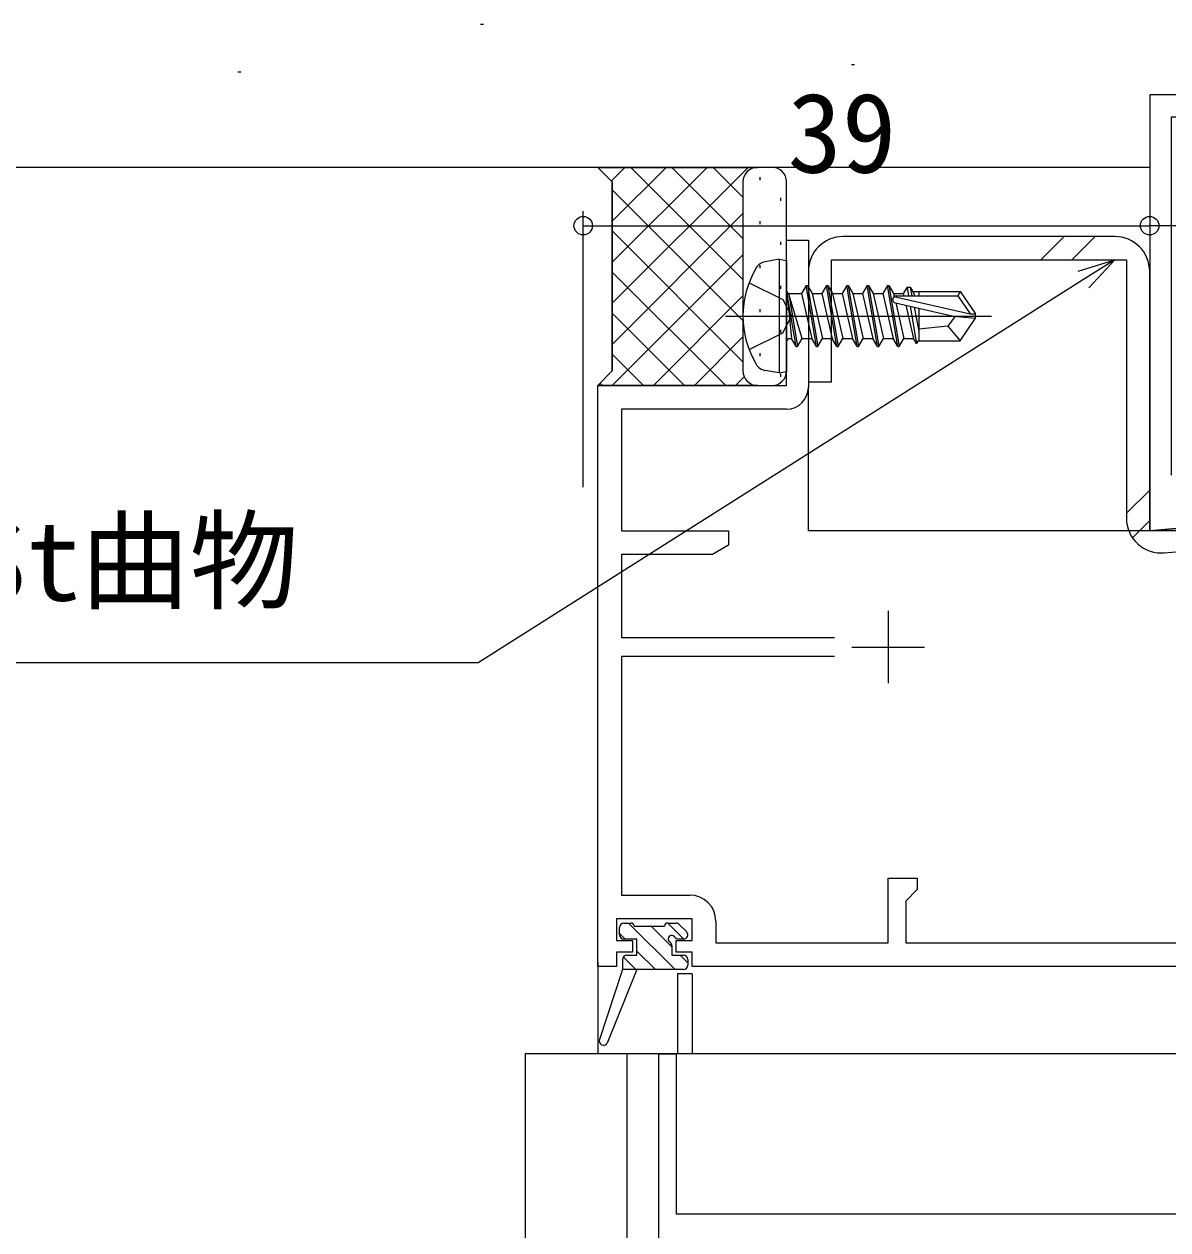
# Model space of a CAD drawing. Units: millimetres, scale not verified. Extents: x -524 to 526, y -338 to 334.
# Drawn here: x -395.8 to -317, y 143.4 to 226.4 of the extents above; entities that cross this region are included whole.
import ezdxf
from ezdxf.enums import TextEntityAlignment as Align

# ---------------------------------------------------------------- set-up
doc = ezdxf.new("R2010")
doc.units = ezdxf.units.MM
doc.header["$LTSCALE"] = 2
doc.layers.add('0-2_YKK_11', color=1, linetype='Continuous', lineweight=18)
for name, color, linetype in [('0-3_YKK_12', 2, 'Continuous'), ('0-4_YKK_13', 4, 'Continuous'), ('0-6_YKK_D', 6, 'Continuous'), ('0-8_YSS_K', 3, 'Continuous')]:
    doc.layers.add(name, color=color, linetype=linetype)
doc.styles.add('ＭＳ ゴシック', font='')
doc.styles.get('ＭＳ ゴシック').set_extended_font_data('MS Gothic')

msp = doc.modelspace()

# ---------------------------------------------------------------- linework, layer by layer
at = {"layer": '0-2_YKK_11'}
for p, q in [((-320.7, 211.752), (-339.4, 211.752)), ((-325.787, 210.152), (-324.187, 211.752)), ((-323.664, 210.152), (-322.064, 211.752)), ((-319.9, 192.705), (-318.3, 194.305)), ((-319.475, 191.007), (-318.281, 192.2))]:
    msp.add_line(p, q, dxfattribs=at)
at = {"layer": '0-2_YKK_11', "color": 211}
for p, q in [((-336.3, 186), (-336.3, 181)), ((-338.8, 183.5), (-333.8, 183.5))]:
    msp.add_line(p, q, dxfattribs=at)
at = {"layer": '0-2_YKK_11', "color": 4}
msp.add_lwpolyline([(-316.8, 195.318), (-316.8, 219.998), (-312.3, 219.998), (-312.3, 221.498), (-318.3, 221.498), (-318.3, 191.498), (-279.8, 194.867), (-279.8, 176.498), (-258.3, 176.498), (-258.3, 191.498), (-238.3, 191.498), (-238.3, 194.498), (-239.8, 194.498), (-239.8, 192.998), (-258.3, 192.998), (-258.3, 221.498), (-264.3, 221.498), (-264.3, 219.998), (-259.8, 219.998), (-259.8, 179.998)], dxfattribs=at)
at = {"layer": '0-2_YKK_11', "color": 211}
for points in [[(-349.8, 162.5), (-350.9, 162.5), (-350.9, 163.3), (-349.8, 163.3), (-349.8, 164.8), (-355, 164.8), (-355, 163.3), (-353.9, 163.3), (-353.9, 162.5), (-355, 162.5), (-355, 161.5), (-356.3, 161.5), (-356.3, 201.5), (-343.3, 201.5), (-343.3, 211.5), (-341.8, 211.5), (-341.8, 201.37)], [(-343.3, 199.87), (-354.67, 199.87), (-354.67, 191.5), (-347.3, 191.5), (-347.3, 190.5), (-348.391, 189.87), (-354.67, 189.87), (-354.67, 184.15), (-340, 184.15)], [(-340, 182.85), (-354.67, 182.85), (-354.67, 166.43), (-349.97, 166.43)], [(-348.17, 164.63), (-348.17, 163.13), (-336.3, 163.13), (-336.3, 167.6), (-334.3, 167.6), (-334.3, 166.8), (-335.1, 166), (-335.1, 163.13), (-309.65, 163.13)], [(-302.03, 161.5), (-349.8, 161.5), (-349.8, 162.5)]]:
    msp.add_lwpolyline(points, dxfattribs=at)
at = {"layer": '0-2_YKK_11'}
for points in [[(-341.8, 209.352), (-341.8, 201.752), (-340.2, 201.752), (-340.2, 210.152), (-319.9, 210.152), (-319.9, 192.371)], [(-317.291, 189.981), (-298.3, 191.642), (-298.439, 193.236), (-318.3, 191.498), (-318.3, 209.352)]]:
    msp.add_lwpolyline(points, dxfattribs=at)
at = {"layer": '0-2_YKK_11', "color": 7}
msp.add_lwpolyline([(-352.1, 45.497), (-352.1, 155.497), (-350.9, 155.497), (-350.9, 144.497), (-309.5, 144.497), (-309.5, 155.497), (-308.3, 155.497), (-308.3, 142.497), (-310.5, 142.497), (-310.5, 45.497), (-316.3, 45.497), (-316.3, 48.497), (-315.3, 48.497), (-315.3, 46.697), (-311.7, 46.697), (-311.7, 73.497), (-350.9, 73.497), (-350.9, 46.697), (-347.3, 46.697), (-347.3, 48.497), (-346.3, 48.497), (-346.3, 45.497)], close=True, dxfattribs=at)
at = {"layer": '0-2_YKK_11'}
for centre, start, end in [((-339.4, 209.352), 90, 180), ((-320.7, 209.352), 0, 90), ((-317.5, 192.371), 180, 275)]:
    msp.add_arc(centre, 2.4, start, end, dxfattribs=at)
at = {"layer": '0-2_YKK_11', "color": 211}
for centre, radius, start, end in [((-343.3, 201.37), 1.5, 270.00001, 359.99999), ((-349.97, 164.63), 1.8, 0.00001, 89.99999)]:
    msp.add_arc(centre, radius, start, end, dxfattribs=at)
at = {"layer": '0-3_YKK_12'}
for p, q in [((-356.3, 161.8), (-356.3, 155.497)), ((-350.8, 160.997), (-350.8, 155.497)), ((-349.8, 160.997), (-350.8, 160.997)), ((-349.8, 160.997), (-349.8, 155.497)), ((-308.3, 155.497), (-361.3, 155.497)), ((-361.3, 155.497), (-361.3, 45.497)), ((-354.3, 155.497), (-354.3, 45.497))]:
    msp.add_line(p, q, dxfattribs=at)
msp.add_lwpolyline([(-286.3, 191.5), (-341.8, 191.5), (-341.8, 201.37)], dxfattribs=at)
at = {"layer": '0-4_YKK_13'}
for p, q in [((-356.3, 216.513), (-345.3, 216.513)), ((-355.364, 215.577), (-354.427, 216.513)), ((-355.3, 212.812), (-351.599, 216.513)), ((-355.3, 209.984), (-348.771, 216.513)), ((-355.3, 207.156), (-345.942, 216.513)), ((-354.02, 216.513), (-346.3, 208.793)), ((-351.191, 216.513), (-346.3, 211.622)), ((-348.363, 216.513), (-346.3, 214.45)), ((-345.535, 216.513), (-345.512, 216.491)), ((-344.3, 216.513), (-345.3, 216.513)), ((-345.141, 215.834), (-345.141, 215.634)), ((-355.3, 214.965), (-346.3, 205.965)), ((-346.3, 215.513), (-346.3, 202.5)), ((-346.3, 215.513), (-346.3, 202.5)), ((-343.3, 202.5), (-343.3, 215.513)), ((-343.726, 214.419), (-343.726, 214.219)), ((-355.3, 204.327), (-346.3, 213.327)), ((-345.141, 212.804), (-345.141, 212.604)), ((-355.3, 212.137), (-346.3, 203.137)), ((-343.726, 211.389), (-343.726, 211.189)), ((-355.298, 201.5), (-346.3, 210.499)), ((-343.8, 210.187), (-344.775, 210.015)), ((-343.8, 210.187), (-343.8, 202.363)), ((-343.8, 210.187), (-343.3, 210.099)), ((-343.3, 210.099), (-343.3, 202.452)), ((-355.3, 209.308), (-347.492, 201.5)), ((-345.141, 209.774), (-345.141, 209.574)), ((-343.726, 208.359), (-343.726, 208.159)), ((-341.95, 208.375), (-342.268, 207.825)), ((-341.25, 204.175), (-341.95, 208.375)), ((-341.95, 208.375), (-341.85, 208.375)), ((-341.85, 208.375), (-341.532, 207.825)), ((-341.85, 208.375), (-341.15, 204.175)), ((-340.55, 208.375), (-340.868, 207.825)), ((-339.85, 204.175), (-340.55, 208.375)), ((-340.55, 208.375), (-340.45, 208.375)), ((-340.45, 208.375), (-339.75, 204.175)), ((-339.15, 208.375), (-339.468, 207.825)), ((-338.45, 204.175), (-339.15, 208.375)), ((-339.15, 208.375), (-339.05, 208.375)), ((-339.05, 208.375), (-338.35, 204.175)), ((-337.75, 208.375), (-338.068, 207.825)), ((-337.05, 204.175), (-337.75, 208.375)), ((-337.75, 208.375), (-337.65, 208.375)), ((-337.65, 208.375), (-336.95, 204.175)), ((-336.35, 208.375), (-336.668, 207.825)), ((-335.65, 204.175), (-336.35, 208.375)), ((-336.35, 208.375), (-336.25, 208.375)), ((-336.25, 208.375), (-335.55, 204.175)), ((-352.47, 201.5), (-346.3, 207.67)), ((-342.65, 204.175), (-343.25, 207.775)), ((-343.25, 207.775), (-343.15, 207.775)), ((-343.25, 207.775), (-342.968, 204.725)), ((-343.15, 207.775), (-342.55, 204.175)), ((-342.232, 204.725), (-343.15, 207.775)), ((-343.1, 207.825), (-342.268, 207.825)), ((-342.268, 207.825), (-341.568, 204.725)), ((-341.532, 207.825), (-340.832, 204.725)), ((-341.532, 207.825), (-340.868, 207.825)), ((-340.868, 207.825), (-340.168, 204.725)), ((-340.132, 207.825), (-339.468, 207.825)), ((-339.468, 207.825), (-338.768, 204.725)), ((-338.732, 207.825), (-338.068, 207.825)), ((-338.068, 207.825), (-337.368, 204.725)), ((-337.332, 207.825), (-336.668, 207.825)), ((-336.668, 207.825), (-335.968, 204.725)), ((-335.932, 207.825), (-335.268, 207.825)), ((-335.91, 207.618), (-330.662, 206.425)), ((-335.008, 208.275), (-335.268, 207.825)), ((-335.268, 207.825), (-335.233, 207.672)), ((-335.008, 208.275), (-334.792, 208.275)), ((-335.008, 208.275), (-334.909, 207.675)), ((-334.792, 208.275), (-334.676, 207.675)), ((-334.619, 207.975), (-331.345, 207.975)), ((-334.2, 207.975), (-334.2, 207.675)), ((-331.345, 207.975), (-331.505, 207.675)), ((-331.345, 207.975), (-330.3, 206.425)), ((-345.141, 206.744), (-345.141, 206.544)), ((-335.807, 207.185), (-331.806, 206.275)), ((-335.787, 207.18), (-335.232, 204.725)), ((-335.086, 207.021), (-334.568, 204.725)), ((-334.79, 206.954), (-334.365, 204.375)), ((-334.524, 206.893), (-334.2, 205.227)), ((-334.2, 206.82), (-334.2, 204.575)), ((-355.3, 206.48), (-350.321, 201.5)), ((-347.5, 206.275), (-329.19, 206.275)), ((-331.806, 206.275), (-330.3, 206.275)), ((-331.806, 206.275), (-330.3, 206.125)), ((-331.345, 204.575), (-330.3, 206.125)), ((-330.662, 206.425), (-330.3, 206.425)), ((-330.3, 206.125), (-330.3, 206.425)), ((-343.726, 205.329), (-343.726, 205.129)), ((-332.2, 205.575), (-331.345, 204.575)), ((-349.641, 201.5), (-346.3, 204.842)), ((-343.1, 204.725), (-342.968, 204.725)), ((-342.65, 204.175), (-342.968, 204.725)), ((-342.65, 204.175), (-342.55, 204.175)), ((-342.65, 204.175), (-342.55, 204.175)), ((-342.55, 204.175), (-342.232, 204.725)), ((-342.232, 204.725), (-341.568, 204.725)), ((-341.25, 204.175), (-341.568, 204.725)), ((-341.25, 204.175), (-341.15, 204.175)), ((-341.15, 204.175), (-340.832, 204.725)), ((-340.832, 204.725), (-340.168, 204.725)), ((-339.85, 204.175), (-340.168, 204.725)), ((-339.85, 204.175), (-339.75, 204.175)), ((-339.75, 204.175), (-339.432, 204.725)), ((-339.432, 204.725), (-338.768, 204.725)), ((-338.45, 204.175), (-338.768, 204.725)), ((-338.45, 204.175), (-338.35, 204.175)), ((-338.35, 204.175), (-338.032, 204.725)), ((-338.032, 204.725), (-337.368, 204.725)), ((-337.05, 204.175), (-337.368, 204.725)), ((-337.05, 204.175), (-336.95, 204.175)), ((-336.95, 204.175), (-336.632, 204.725)), ((-336.632, 204.725), (-335.968, 204.725)), ((-335.65, 204.175), (-335.968, 204.725)), ((-335.65, 204.175), (-335.55, 204.175)), ((-335.55, 204.175), (-335.232, 204.725)), ((-335.232, 204.725), (-334.568, 204.725)), ((-334.365, 204.375), (-334.568, 204.725)), ((-334.271, 204.575), (-334.365, 204.375)), ((-334.271, 204.575), (-331.345, 204.575)), ((-355.3, 203.651), (-353.149, 201.5)), ((-345.141, 203.714), (-345.141, 203.514)), ((-343.8, 202.363), (-344.775, 202.535)), ((-346.813, 201.5), (-346.215, 202.098)), ((-343.8, 202.363), (-343.3, 202.452)), ((-343.726, 202.299), (-343.726, 202.099)), ((-356.139, 201.662), (-355.977, 201.5)), ((-345.3, 201.5), (-344.3, 201.5)), ((-354.5, 164.497), (-354, 164.497)), ((-350.974, 161.297), (-354.174, 164.497)), ((-351.5, 164.497), (-350.9, 164.497)), ((-350.38, 163.398), (-351.48, 164.497)), ((-350.688, 164.409), (-350.188, 163.909)), ((-354.8, 163.697), (-354.8, 164.197)), ((-354.421, 163.397), (-354.8, 163.776)), ((-353.8, 164.297), (-351.7, 164.297)), ((-351.2, 162.87), (-352.627, 164.297)), ((-351.2, 162.936), (-351.2, 162.297)), ((-350.4, 163.397), (-350.739, 163.397)), ((-354.6, 161.997), (-354.6, 161.297)), ((-353.668, 161.297), (-354.543, 162.172)), ((-354.3, 162.297), (-353.6, 162.297)), ((-352.321, 161.297), (-353.6, 162.576)), ((-351.2, 162.297), (-350.4, 162.297)), ((-350.1, 161.77), (-350.627, 162.297)), ((-350.1, 161.997), (-350.1, 161.597)), ((-354.6, 161.297), (-356.185, 156.491)), ((-353.6, 161.297), (-355.654, 156.226)), ((-350.4, 161.297), (-354.6, 161.297))]:
    msp.add_line(p, q, dxfattribs=at)
for points in [[(-345.3, 201.5), (-356.3, 201.5), (-355.3, 202.5), (-355.3, 215.513), (-356.3, 216.513), (-355.3, 215.513), (-355.3, 202.5), (-356.3, 201.5)], [(-345.879, 208.575), (-343.563, 207.42), (-342.954, 206.275)], [(-340.45, 208.375), (-340.132, 207.825), (-339.432, 204.725)], [(-339.05, 208.375), (-338.732, 207.825), (-338.032, 204.725)], [(-337.65, 208.375), (-337.332, 207.825), (-336.632, 204.725)], [(-336.25, 208.375), (-335.932, 207.825), (-335.889, 207.634)], [(-335.752, 207.675), (-331.505, 207.675), (-330.662, 206.425)], [(-334.792, 208.275), (-334.532, 207.825), (-334.499, 207.675)], [(-345.879, 203.975), (-343.563, 205.13), (-342.954, 206.275)], [(-331.699, 206.275), (-332.2, 205.575), (-334.2, 205.375)], [(-353.6, 162.297), (-353.6, 163.397), (-354.5, 163.397)]]:
    msp.add_lwpolyline(points, dxfattribs=at)
for centre, radius, start, end in [((-345.3, 215.513), 1, 90, 180), ((-345.3, 215.513), 1, 90, 180), ((-344.3, 215.513), 1, 0, 90), ((-344.618, 209.129), 0.9, 100, 149.36409), ((-339.8, 206.275), 6.5, 149.36409, 210.63591), ((-343.1, 208.025), 0.2, 180, 270), ((-335.752, 207.427), 0.248, 90, 257.19096), ((-343.1, 204.525), 0.2, 90, 180), ((-345.3, 202.5), 1, 180, 270), ((-345.3, 202.5), 1, 180, 270), ((-344.618, 203.422), 0.9, 210.63591, 260), ((-344.3, 202.5), 1, 270, 0), ((-354.5, 164.197), 0.3, 90, 180), ((-354, 164.297), 0.2, 0, 90), ((-351.5, 164.297), 0.2, 90, 180), ((-350.9, 164.197), 0.3, 45, 90), ((-354.5, 163.697), 0.3, 180, 270), ((-351.2, 163.397), 0.25, 33.05573, 236.94427), ((-350.739, 163.697), 0.3, 213.05573, 270), ((-350.4, 163.697), 0.3, 270, 45), ((-351.5, 162.936), 0.3, 0, 56.94427), ((-354.3, 161.997), 0.3, 90, 180), ((-350.4, 161.997), 0.3, 0, 90), ((-350.4, 161.597), 0.3, 270, 0), ((-355.9, 156.397), 0.3, 161.7488, 325.24686)]:
    msp.add_arc(centre, radius, start, end, dxfattribs=at)
at = {"layer": '0-6_YKK_D'}
for p, q in [((-357.3, 194.498), (-357.3, 213.498)), ((-357.3, 212.498), (-318.3, 212.498)), ((-258.3, 212.498), (-318.3, 212.498))]:
    msp.add_line(p, q, dxfattribs=at)
for points in [[(-320.7, 210.152), (-322.855, 208.789), (-364.538, 182.405), (-398.855, 182.405)], [(-323.22, 209.366), (-320.7, 210.152), (-322.489, 208.211)]]:
    msp.add_lwpolyline(points, dxfattribs=at)
for centre in [(-357.3, 212.498), (-318.3, 212.498), (-318.3, 212.498)]:
    msp.add_circle(centre, 0.637, dxfattribs=at)
at = {"layer": '0-8_YSS_K'}
for p, q in [((-364.374, 226.372), (-364.174, 226.372)), ((-338.821, 223.589), (-338.621, 223.589)), ((-381.071, 223.083), (-380.871, 223.083)), ((-318.3, 216.498), (-398.3, 216.498))]:
    msp.add_line(p, q, dxfattribs=at)

# ---------------------------------------------------------------- texts
at = {"layer": '0-6_YKK_D', "style": 'ＭＳ ゴシック'}
for s, p in [('39', (-343.233, 214.498)), ('St曲物', (-399.38, 185.038))]:
    msp.add_text(s, height=5.499, dxfattribs=at).set_placement(p, align=Align.BOTTOM_LEFT)

doc.saveas('drawing.dxf')
